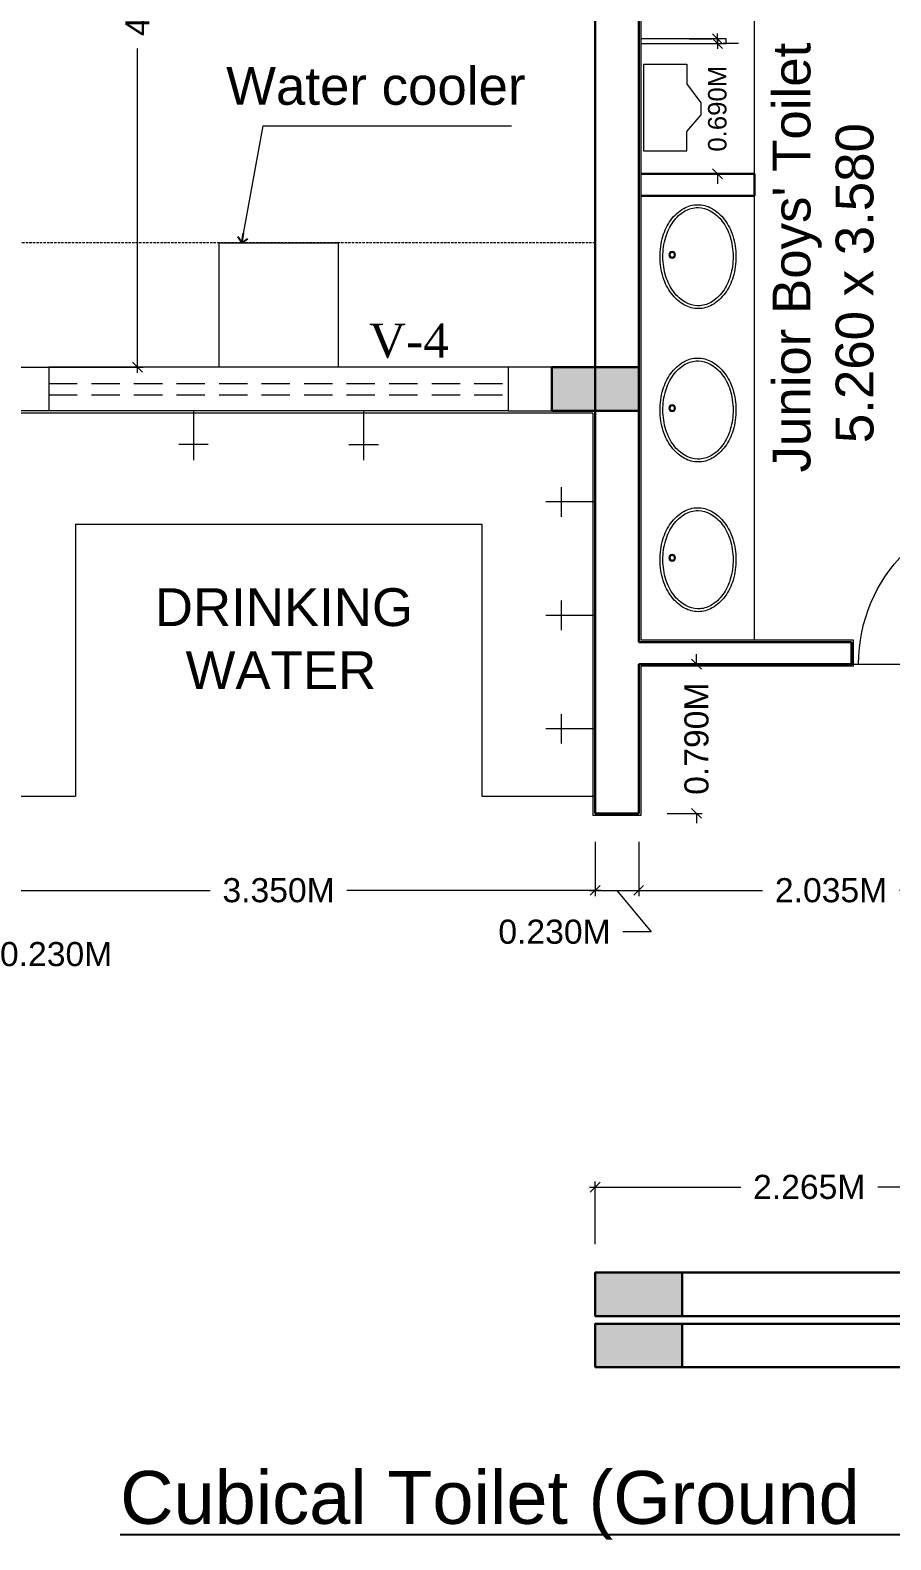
# Model space of a CAD drawing. Header units: metres. Extents: x 1545540 to 2027037, y 435419 to 693806.
# Drawn here: x 1613527 to 1618080, y 471890 to 479877 of the extents above; entities that cross this region are included whole.
import ezdxf

# ---------------------------------------------------------------- set-up
doc = ezdxf.new("R2010")
doc.units = ezdxf.units.M
doc.header["$LTSCALE"] = 1000
doc.header["$PDMODE"] = 35
doc.linetypes.add('DASHED', pattern=[0.75, 0.5, -0.25])
doc.linetypes.add('DASHED2', pattern=[0.375, 0.25, -0.125])
doc.layers.get('Defpoints').update_dxf_attribs({"lineweight": 18})
for name, color, linetype, lineweight in [('- WALL', 7, 'Continuous', 30), ('Col-Hatch', 9, 'Continuous', 13), ('coloum hatch', 254, 'Continuous', 9), ('Column', 252, 'Continuous', 30), ('Door', 54, 'Continuous', 13), ('Fixture', 44, 'Continuous', 9), ('PLASTER', 144, 'Continuous', 13), ('Projection', 252, 'DASHED2', 18), ('Text-2', 122, 'Continuous', 25), ('Ventilator', 6, 'DASHED', 18), ('Window-Wall', 7, 'Continuous', 18)]:
    doc.layers.add(name, color=color, linetype=linetype, lineweight=lineweight)
doc.layers.add('dimen', color=1, linetype='Continuous')
doc.layers.add('text', color=7, linetype='Continuous')
doc.styles.add('dim-stylus bt', font='arial.ttf')
doc.styles.add('L120', font='simplex.shx', dxfattribs={"height": 1})
doc.styles.add('style1', font='')
doc.styles.get('style1').set_extended_font_data('Century Gothic')
doc.dimstyles.new('1      100 (big)', dxfattribs={"dimscale": 75, "dimtxt": 5, "dimasz": 3.5, "dimexe": 1.5, "dimexo": 2, "dimgap": 1, "dimtad": 0, "dimdec": 3, "dimlfac": 0.001, "dimzin": 0, "dimdsep": 46, "dimtxsty": 'dim-stylus bt', "dimblk": 'OBLIQUE', "dimcen": 0, "dimdle": 0.6, "dimclrd": 256, "dimclre": 7, "dimclrt": 256, "dimadec": 0, "dimazin": 0, "dimtfac": 0.7, "dimtdec": 3, "dimtofl": 0, "dimtmove": 1, "dimatfit": 3, "dimldrblk": 'OPEN90', "dimfxl": 0, "dimtolj": 1, "dimtzin": 0, "dimlwd": 15, "dimlwe": 15, "dimarcsym": 0})

# ---------------------------------------------------------------- blocks, each defined once
blk = doc.blocks.new('CC')
at = {"layer": 'Col-Hatch', "ltscale": 0.05}
blk.add_hatch(color=256, dxfattribs=at).paths.add_polyline_path([(4078.606, 341.3281), (4078.606, 341.0981), (4079.066, 341.0981), (4079.066, 341.3281)])
at = {"layer": 'Column'}
blk.add_lwpolyline([(4078.606, 341.3281), (4079.066, 341.3281), (4079.066, 341.0981), (4078.606, 341.0981)], close=True, dxfattribs=at)
blk = doc.blocks.new('RSA BASIN 2')
for points in [[(10.67, -8.12, 0.12976), (9.97, -5.22, 0.106426), (7.61, -2.47, 0.084431), (4.27, -0.72, 0.073534), (0, 0, 0.073534), (-4.29, -0.55, 0.084431), (-7.7, -2.16, 0.106426), (-10.17, -4.82, 0.12976), (-10.98, -7.69, 0.12976), (-10.28, -10.59, 0.106426), (-7.92, -13.34, 0.084431), (-4.58, -15.09, 0.073534), (-0.31, -15.81, 0.073534), (3.98, -15.26, 0.084431), (7.39, -13.64, 0.106426), (9.85, -10.99, 0.12976)], [(10.08, -7.9, 0.119977), (9.45, -5.5, 0.106426), (7.25, -2.94, 0.084431), (4.08, -1.28, 0.073534), (-0.01, -0.59, 0.073534), (-4.13, -1.12, 0.084431), (-7.36, -2.65, 0.106426), (-9.66, -5.12, 0.12976), (-10.39, -7.7, 0.009633), (-10.39, -7.9, 0.119977), (-9.76, -10.31, 0.106426), (-7.57, -12.87, 0.084431), (-4.4, -14.53, 0.073534), (-0.3, -15.22, 0.073534), (3.82, -14.69, 0.084431), (7.05, -13.16, 0.106426), (9.35, -10.69, 0.12976), (10.08, -8.11, 0.009633)]]:
    blk.add_lwpolyline(points, format="xyb", close=True)
for radius in [0.7, 0.479]:
    blk.add_circle((-0.47, -2.53), radius)
blk = doc.blocks.new('Urinal 1')
for p, q in [((0, 9), (9, 9)), ((0, 9), (0, -9)), ((9, 9), (9, 5)), ((12, 1), (9, 5)), ((12, -1.5), (12, 1)), ((9, -5), (12, -1.5)), ((9, -9), (9, -5)), ((0, -9), (9, -9))]:
    blk.add_line(p, q)
blk = doc.blocks.new('RH 1200')
for p, q in [((20.99, 0), (20.99, 43.31)), ((21.65, 0), (21.65, 43.31)), ((21.65, 0), (20.99, 0))]:
    blk.add_line(p, q)
at = {"extrusion": (0, 0, -1)}
blk.add_ellipse((21.65, 0), major_axis=(-30.62, 30.62), ratio=1, start_param=5.497787, end_param=7.068583, dxfattribs=at)
blk = doc.blocks.new('HJK')
at = {"layer": 'Door', "ltscale": 20}
blk.add_line((3658.2334, -481.1198), (3658.9084, -481.1198), dxfattribs=at)
at = {"layer": 'Door', "ltscale": 20, "xscale": 0.014287499999341, "yscale": 0.014287499999341, "zscale": 0.014287499999341, "rotation": 359.999999999943}
blk.add_blockref('RH 1200', (3658.5713, -481.1198), dxfattribs=at)
blk = doc.blocks.new('_Oblique')
at = {"color": 0, "linetype": 'ByBlock', "lineweight": -2}
blk.add_line((-0.5, -0.5), (0.5, 0.5), dxfattribs=at)
blk = doc.blocks.new('*D1160')
at = {"layer": 'Defpoints', "color": 0, "transparency": 16777216}
for p in [(1617128, 480521.9), (1617162.2, 480521.9), (1617162.2, 479831.9)]:
    blk.add_point(p, dxfattribs=at)
at = {"layer": 'dimen', "lineweight": 15, "transparency": 16777216}
for p, q in [((1617162.2, 480521.9), (1617162.2, 480574.4)), ((1617162.2, 479831.9), (1617162.2, 479779.4))]:
    blk.add_line(p, q, dxfattribs=at)
at = {"layer": 'dimen', "color": 7, "lineweight": 15, "transparency": 16777216}
for p, q in [((1617278, 480521.9), (1617192.2, 480521.9)), ((1617012.2, 479831.9), (1617132.2, 479831.9))]:
    blk.add_line(p, q, dxfattribs=at)
at = {"layer": 'dimen', "lineweight": 15, "transparency": 16777216, "xscale": 52.5, "yscale": 52.5, "zscale": 52.5}
for p, rotation in [((1617162.2, 480521.9), 270), ((1617162.2, 479831.9), 90)]:
    blk.add_blockref('_Oblique', p, dxfattribs=dict(at, rotation=rotation))
at = {"layer": 'dimen', "transparency": 16777216, "insert": (1617162.2, 480176.9), "char_height": 97.5, "attachment_point": 5, "rotation": 90, "style": 'dim-stylus bt'}
blk.add_mtext('\\A1;0.690M', dxfattribs=at)
blk = doc.blocks.new('_Open90')
at = {"color": 0, "linetype": 'ByBlock', "lineweight": -2}
for p, q in [((0, 0), (-1, 0)), ((-0.5, 0.5), (0, 0)), ((0, 0), (-0.5, -0.5))]:
    blk.add_line(p, q, dxfattribs=at)
blk = doc.blocks.new('*D1163')
at = {"layer": 'Defpoints', "color": 0, "transparency": 16777216}
for p in [(1617123.8, 479806.9), (1617123.8, 479116.9), (1617162.2, 479116.9)]:
    blk.add_point(p, dxfattribs=at)
at = {"layer": 'dimen', "lineweight": 15, "transparency": 16777216}
for p, q in [((1617162.2, 479806.9), (1617162.2, 479859.4)), ((1617162.2, 479116.9), (1617162.2, 479064.4))]:
    blk.add_line(p, q, dxfattribs=at)
at = {"layer": 'dimen', "color": 7, "lineweight": 15, "transparency": 16777216}
for p, q in [((1617273.8, 479806.9), (1617192.2, 479806.9)), ((1617273.8, 479116.9), (1617192.2, 479116.9))]:
    blk.add_line(p, q, dxfattribs=at)
at = {"layer": 'dimen', "lineweight": 15, "transparency": 16777216, "xscale": 52.5, "yscale": 52.5, "zscale": 52.5}
for p, rotation in [((1617162.2, 479806.9), 270), ((1617162.2, 479116.9), 90)]:
    blk.add_blockref('_Oblique', p, dxfattribs=dict(at, rotation=rotation))
at = {"layer": 'dimen', "transparency": 16777216, "insert": (1617162.2, 479461.9), "char_height": 97.5, "attachment_point": 5, "rotation": 90, "style": 'dim-stylus bt'}
blk.add_mtext('\\A1;0.690M', dxfattribs=at)
blk = doc.blocks.new('*D1211')
at = {"layer": 'Defpoints', "color": 0, "transparency": 16777216}
for p in [(1612935.8, 475733.9), (1613165.8, 475733.9), (1612935.8, 475326.5)]:
    blk.add_point(p, dxfattribs=at)
at = {"layer": 'dimen', "color": 7, "lineweight": 15, "transparency": 16777216}
for p, q in [((1612935.8, 475583.9), (1612935.8, 475296.5)), ((1613165.8, 475583.9), (1613165.8, 475296.5))]:
    blk.add_line(p, q, dxfattribs=at)
at = {"layer": 'dimen', "lineweight": 15, "transparency": 16777216}
for p, q in [((1613195.8, 475326.5), (1612905.8, 475326.5)), ((1613050.8, 475326.5), (1613152.2, 474988.6)), ((1613152.2, 474988.6), (1613302.2, 474988.6))]:
    blk.add_line(p, q, dxfattribs=at)
at = {"layer": 'dimen', "lineweight": 15, "transparency": 16777216, "xscale": 52.5, "yscale": 52.5, "zscale": 52.5, "rotation": 180}
blk.add_blockref('_Oblique', (1612935.8, 475326.5), dxfattribs=at)
at = {"layer": 'dimen', "lineweight": 15, "transparency": 16777216, "xscale": 52.5, "yscale": 52.5, "zscale": 52.5}
blk.add_blockref('_Oblique', (1613165.8, 475326.5), dxfattribs=at)
at = {"layer": 'dimen', "transparency": 16777216, "insert": (1613663.8, 474988.6), "char_height": 127.5, "attachment_point": 5, "style": 'dim-stylus bt'}
blk.add_mtext('\\A1;0.230M', dxfattribs=at)
blk = doc.blocks.new('*D1212')
at = {"layer": 'Defpoints', "color": 0, "transparency": 16777216}
for p in [(1613165.8, 475733.9), (1616515.8, 475733.9), (1616515.8, 475326.5)]:
    blk.add_point(p, dxfattribs=at)
at = {"layer": 'dimen', "color": 7, "lineweight": 15, "transparency": 16777216}
for p, q in [((1613165.8, 475583.9), (1613165.8, 475296.5)), ((1616515.8, 475583.9), (1616515.8, 475296.5))]:
    blk.add_line(p, q, dxfattribs=at)
at = {"layer": 'dimen', "lineweight": 15, "transparency": 16777216}
for p, q in [((1613135.8, 475326.5), (1614479.2, 475326.5)), ((1616545.8, 475326.5), (1615202.3, 475326.5))]:
    blk.add_line(p, q, dxfattribs=at)
at = {"layer": 'dimen', "lineweight": 15, "transparency": 16777216, "xscale": 52.5, "yscale": 52.5, "zscale": 52.5, "rotation": 180}
blk.add_blockref('_Oblique', (1613165.8, 475326.5), dxfattribs=at)
at = {"layer": 'dimen', "lineweight": 15, "transparency": 16777216, "xscale": 52.5, "yscale": 52.5, "zscale": 52.5}
blk.add_blockref('_Oblique', (1616515.8, 475326.5), dxfattribs=at)
at = {"layer": 'dimen', "transparency": 16777216, "insert": (1614840.8, 475326.5), "char_height": 127.5, "attachment_point": 5, "style": 'dim-stylus bt'}
blk.add_mtext('\\A1;3.350M', dxfattribs=at)
blk = doc.blocks.new('*D1213')
at = {"layer": 'Defpoints', "color": 0, "transparency": 16777216}
for p in [(1616515.8, 475733.9), (1616745.8, 475733.9), (1616745.8, 475326.5)]:
    blk.add_point(p, dxfattribs=at)
at = {"layer": 'dimen', "color": 7, "lineweight": 15, "transparency": 16777216}
for p, q in [((1616515.8, 475583.9), (1616515.8, 475296.5)), ((1616745.8, 475583.9), (1616745.8, 475296.5))]:
    blk.add_line(p, q, dxfattribs=at)
at = {"layer": 'dimen', "lineweight": 15, "transparency": 16777216}
for p, q in [((1616485.8, 475326.5), (1616775.8, 475326.5)), ((1616630.8, 475326.5), (1616812, 475107)), ((1616812, 475107), (1616662, 475107))]:
    blk.add_line(p, q, dxfattribs=at)
at = {"layer": 'dimen', "lineweight": 15, "transparency": 16777216, "xscale": 52.5, "yscale": 52.5, "zscale": 52.5, "rotation": 180}
blk.add_blockref('_Oblique', (1616515.8, 475326.5), dxfattribs=at)
at = {"layer": 'dimen', "lineweight": 15, "transparency": 16777216, "xscale": 52.5, "yscale": 52.5, "zscale": 52.5}
blk.add_blockref('_Oblique', (1616745.8, 475326.5), dxfattribs=at)
at = {"layer": 'dimen', "transparency": 16777216, "insert": (1616300.4, 475107), "char_height": 127.5, "attachment_point": 5, "style": 'dim-stylus bt'}
blk.add_mtext('\\A1;0.230M', dxfattribs=at)
blk = doc.blocks.new('*D1214')
at = {"layer": 'Defpoints', "color": 0, "transparency": 16777216}
for p in [(1616745.8, 475733.9), (1618781.3, 475733.9), (1618781.3, 475326.5)]:
    blk.add_point(p, dxfattribs=at)
at = {"layer": 'dimen', "color": 7, "lineweight": 15, "transparency": 16777216}
for p, q in [((1616745.8, 475583.9), (1616745.8, 475296.5)), ((1618781.3, 475583.9), (1618781.3, 475296.5))]:
    blk.add_line(p, q, dxfattribs=at)
at = {"layer": 'dimen', "lineweight": 15, "transparency": 16777216}
for p, q in [((1616715.8, 475326.5), (1617400.8, 475326.5)), ((1618811.3, 475326.5), (1618126.2, 475326.5))]:
    blk.add_line(p, q, dxfattribs=at)
at = {"layer": 'dimen', "lineweight": 15, "transparency": 16777216, "xscale": 52.5, "yscale": 52.5, "zscale": 52.5, "rotation": 180}
blk.add_blockref('_Oblique', (1616745.8, 475326.5), dxfattribs=at)
at = {"layer": 'dimen', "lineweight": 15, "transparency": 16777216, "xscale": 52.5, "yscale": 52.5, "zscale": 52.5}
blk.add_blockref('_Oblique', (1618781.3, 475326.5), dxfattribs=at)
at = {"layer": 'dimen', "transparency": 16777216, "insert": (1617763.5, 475326.5), "char_height": 127.5, "attachment_point": 5, "style": 'dim-stylus bt'}
blk.add_mtext('\\A1;2.035M', dxfattribs=at)
blk = doc.blocks.new('*D1245')
at = {"layer": 'Defpoints', "color": 0, "transparency": 16777216}
for p in [(1612935.8, 482193.9), (1612935.8, 478093.9), (1614094.6, 478093.9)]:
    blk.add_point(p, dxfattribs=at)
at = {"layer": 'dimen', "color": 7, "lineweight": 15, "transparency": 16777216}
for p, q in [((1613085.8, 482193.9), (1614124.6, 482193.9)), ((1613085.8, 478093.9), (1614124.6, 478093.9))]:
    blk.add_line(p, q, dxfattribs=at)
at = {"layer": 'dimen', "lineweight": 15, "transparency": 16777216}
for p, q in [((1614094.6, 482223.9), (1614094.6, 480508.1)), ((1614094.6, 478063.9), (1614094.6, 479779.7))]:
    blk.add_line(p, q, dxfattribs=at)
at = {"layer": 'dimen', "lineweight": 15, "transparency": 16777216, "xscale": 52.5, "yscale": 52.5, "zscale": 52.5}
for p, rotation in [((1614094.6, 482193.9), 90), ((1614094.6, 478093.9), 270)]:
    blk.add_blockref('_Oblique', p, dxfattribs=dict(at, rotation=rotation))
at = {"layer": 'dimen', "transparency": 16777216, "insert": (1614094.6, 480143.9), "char_height": 127.5, "attachment_point": 5, "rotation": 90, "style": 'dim-stylus bt'}
blk.add_mtext('\\A1;4.100M', dxfattribs=at)
blk = doc.blocks.new('*D1246')
at = {"layer": 'Defpoints', "color": 0, "transparency": 16777216}
for p in [(1616515.8, 473756.8), (1616515.8, 473303.9), (1618780.8, 473303.9)]:
    blk.add_point(p, dxfattribs=at)
at = {"layer": 'dimen', "color": 7, "lineweight": 15, "transparency": 16777216}
for p, q in [((1616515.8, 473453.9), (1616515.8, 473786.8)), ((1618780.8, 473453.9), (1618780.8, 473786.8))]:
    blk.add_line(p, q, dxfattribs=at)
at = {"layer": 'dimen', "lineweight": 15, "transparency": 16777216}
for p, q in [((1616485.8, 473756.8), (1617285.6, 473756.8)), ((1618810.8, 473756.8), (1618011, 473756.8))]:
    blk.add_line(p, q, dxfattribs=at)
at = {"layer": 'dimen', "lineweight": 15, "transparency": 16777216, "xscale": 52.5, "yscale": 52.5, "zscale": 52.5}
for p, rotation in [((1616515.8, 473756.8), 179.9999999059853), ((1618780.8, 473756.8), 359.9999999059854)]:
    blk.add_blockref('_Oblique', p, dxfattribs=dict(at, rotation=rotation))
at = {"layer": 'dimen', "transparency": 16777216, "insert": (1617648.3, 473756.8), "char_height": 127.5, "attachment_point": 5, "rotation": 360, "style": 'dim-stylus bt'}
blk.add_mtext('\\A1;2.265M', dxfattribs=at)
blk = doc.blocks.new('*D1247')
at = {"layer": 'Defpoints', "color": 0, "transparency": 16777216}
for p in [(1616745.8, 476523.9), (1617052.2, 476523.9), (1616745.8, 475733.9)]:
    blk.add_point(p, dxfattribs=at)
at = {"layer": 'dimen', "color": 7, "lineweight": 15, "transparency": 16777216}
for p, q in [((1616895.8, 476523.9), (1617082.2, 476523.9)), ((1616895.8, 475733.9), (1617082.2, 475733.9))]:
    blk.add_line(p, q, dxfattribs=at)
at = {"layer": 'dimen', "lineweight": 15, "transparency": 16777216}
for p, q in [((1617052.2, 476523.9), (1617052.2, 476576.4)), ((1617052.2, 475733.9), (1617052.2, 475681.4))]:
    blk.add_line(p, q, dxfattribs=at)
at = {"layer": 'dimen', "lineweight": 15, "transparency": 16777216, "xscale": 52.5, "yscale": 52.5, "zscale": 52.5}
for p, rotation in [((1617052.2, 476523.9), 270), ((1617052.2, 475733.9), 90)]:
    blk.add_blockref('_Oblique', p, dxfattribs=dict(at, rotation=rotation))
at = {"layer": 'dimen', "transparency": 16777216, "insert": (1617052.2, 476128.9), "char_height": 127.5, "attachment_point": 5, "rotation": 90, "style": 'dim-stylus bt'}
blk.add_mtext('\\A1;0.790M', dxfattribs=at)

msp = doc.modelspace()

# ---------------------------------------------------------------- linework, layer by layer
at = {"layer": '- WALL'}
for p, q in [((1616515.7749, 481963.8995), (1616515.7749, 475733.8995)), ((1616745.7749, 481963.8995), (1616745.7749, 476638.8996)), ((1616757.7749, 479116.692), (1617357.7749, 479116.692)), ((1617357.7749, 479001.692), (1617357.7749, 479116.8995)), ((1616757.7749, 479001.692), (1617357.7749, 479001.692)), ((1617871.1818, 476638.8996), (1616745.7748, 476638.8996)), ((1617871.1818, 476523.8996), (1617871.1818, 476638.8996)), ((1617871.1818, 476523.8996), (1616745.7748, 476523.8996)), ((1616745.7749, 476523.8996), (1616745.7749, 475733.8995)), ((1616745.7749, 475733.8995), (1616515.7749, 475733.8995)), ((1620630.7749, 473033.8995), (1616745.7749, 473033.8995)), ((1622745.7749, 472803.8995), (1616745.7749, 472803.8995))]:
    msp.add_line(p, q, dxfattribs=at)
at = {"layer": '- WALL', "ltscale": 0.05}
for p, q in [((1616745.7749, 473303.8995), (1619010.7743, 473303.8995)), ((1616745.7749, 473073.8995), (1619010.7743, 473073.8995))]:
    msp.add_line(p, q, dxfattribs=at)
at = {"layer": 'Fixture'}
for p, q in [((1617357.7749, 479116.8995), (1617357.7749, 481963.8995)), ((1617357.7749, 476650.8996), (1617357.7749, 479001.692)), ((1614390.7749, 477863.8995), (1614390.7749, 477602.1352)), ((1615290.7749, 477863.8995), (1615290.7749, 477602.1352)), ((1614468.8559, 477685.2808), (1614312.6938, 477685.2808)), ((1615212.6938, 477685.2808), (1615368.8559, 477685.2808)), ((1616337.1562, 477303.3184), (1616337.1562, 477459.4806)), ((1616515.7749, 477381.3995), (1616254.0105, 477381.3995)), ((1613765.7749, 477263.8995), (1613765.7749, 475825.2983)), ((1613765.7749, 477263.8995), (1615915.7749, 477263.8995)), ((1615915.7749, 477263.8995), (1615915.7749, 475825.2983)), ((1616337.1562, 476703.3184), (1616337.1562, 476859.4806)), ((1616515.7749, 476781.3995), (1616254.0105, 476781.3995)), ((1616515.7749, 476181.3995), (1616254.0105, 476181.3995)), ((1616337.1562, 476103.3184), (1616337.1562, 476259.4806)), ((1613165.7749, 475825.2983), (1613765.7749, 475825.2983)), ((1615915.7749, 475825.2983), (1616515.7749, 475825.2983))]:
    msp.add_line(p, q, dxfattribs=at)
for points in [[(1617207.7749, 479831.8995), (1616757.7749, 479831.8995), (1616757.7749, 479806.8995), (1617207.7749, 479806.8995)], [(1614526.0153, 478752.7762), (1615155.5344, 478752.7762), (1615155.5344, 478093.8995), (1614526.0153, 478093.8995)]]:
    msp.add_lwpolyline(points, close=True, dxfattribs=at)
at = {"layer": 'PLASTER', "ltscale": 0.05}
for p, q in [((1616757.7749, 481951.8995), (1616757.7749, 476650.8996)), ((1616503.7749, 477851.8995), (1613177.7748, 477851.8995)), ((1616503.7749, 477851.8995), (1616503.7749, 475721.8995)), ((1617883.1818, 476650.8996), (1616757.7749, 476650.8996)), ((1617883.1818, 476511.8996), (1617883.1818, 476650.8996)), ((1616757.7749, 476511.8996), (1616757.7749, 475721.8995)), ((1617883.1818, 476511.8996), (1616757.7749, 476511.8996)), ((1616757.7749, 475721.8995), (1616503.7749, 475721.8995))]:
    msp.add_line(p, q, dxfattribs=at)
at = {"layer": 'Projection', "ltscale": 0.05}
msp.add_line((1616515.7749, 478752.7762), (1613165.7748, 478752.7762), dxfattribs=at)
at = {"layer": 'Ventilator', "ltscale": 0.3}
for p, q in [((1613625.7748, 478008.8418), (1616055.7749, 478008.8418)), ((1613625.7748, 477948.9573), (1616055.7749, 477948.9573))]:
    msp.add_line(p, q, dxfattribs=at)
at = {"layer": 'Window-Wall'}
for p, q in [((1616055.7749, 478093.8995), (1613625.7748, 478093.8995)), ((1616055.7749, 477863.8995), (1613625.7749, 477863.8995))]:
    msp.add_line(p, q, dxfattribs=at)
msp.add_lwpolyline([(1613395.7748, 478093.8995), (1613395.7748, 478093.8995), (1613625.7748, 478093.8995), (1613625.7748, 477863.8995), (1613395.7748, 477863.8995)], dxfattribs=at)
msp.add_lwpolyline([(1616285.7749, 477863.8995), (1616285.7749, 478093.8995), (1616055.7749, 478093.8995), (1616055.7749, 477863.8995)], close=True, dxfattribs=at)

# ---------------------------------------------------------------- block references
at = {"layer": 'coloum hatch', "ltscale": 0.05, "xscale": -999.9999998279078, "yscale": 999.9999998279078, "zscale": 999.9999998279078}
for p in [(5695351.794, 136765.7907), (5695581.794, 131975.7907), (5695581.794, 131705.7907)]:
    msp.add_blockref('CC', p, dxfattribs=at)
at = {"layer": 'Door', "xscale": 1348.148147915624, "yscale": 1348.148147915624, "zscale": 1348.148147915624}
msp.add_blockref('HJK', (-3313969.8208, 1125144.6644), dxfattribs=at)
at = {"layer": 'Fixture', "xscale": 25.39999999061718, "yscale": 25.39999999061718, "zscale": 25.39999999061718}
msp.add_blockref('Urinal 1', (1616771.9258, 479468.2495), dxfattribs=at)
at = {"layer": 'Fixture', "xscale": -25.39999999146533, "yscale": 25.39999999061718, "zscale": 25.39999999125772, "rotation": 89.25539804738914}
for p in [(1616858.8469, 478677.9433), (1616858.8469, 477866.5784), (1616858.8469, 477074.6266)]:
    msp.add_blockref('RSA BASIN 2', p, dxfattribs=at)

# ---------------------------------------------------------------- texts
at = {"layer": 'text', "insert": (1617454.4582, 477537.5113), "char_height": 200, "width": 4322.064043, "attachment_point": 1, "rotation": 90, "style": 'L120'}
msp.add_mtext("{\\fArial|b0|i0|c0|p34;Junior Boys' Toilet\\P  5.260 x 3.580}", dxfattribs=at)
at = {"layer": 'text', "attachment_point": 1}
for s, insert, char_height, width, style in [('{\\fArial|b0|i0|c0|p34;Water cooler}', (1614563.3185, 479682.7012), 200, 4322.064043, 'L120'), ('\\pi1497.5;{\\fArial|b0|i0|c0|p34;DRINKING \\P\\pi1660.1;WATER}', (1612688.5692, 476924.9714), 200, 4322.064043, 'L120'), ('{\\fArial|b0|i0|c0|p34;\\LCubical Toilet (Ground  Floor Plan)}', (1614002.6555, 472254.7332), 280, 26669.839272, 'style1')]:
    msp.add_mtext(s, dxfattribs=dict(at, insert=insert, char_height=char_height, width=width, style=style))
at = {"layer": 'Text-2', "ltscale": 0.05, "insert": (1615318.771, 478325.3067), "char_height": 180, "width": 6841.77004, "attachment_point": 1, "rotation": 0.00000001, "style": 'L120'}
msp.add_mtext('{\\fTimes New Roman|b0|i0|c0|p18;V-4}', dxfattribs=at)

# ---------------------------------------------------------------- dimensions: what is measured, and where the dimension line sits
at = {"layer": 'dimen'}
for p1, p2, distance, override, picture, middle in [((1612935.7748, 482193.8995), (1612935.7748, 478093.8995), 1158.7771, {"dimtxt": 1.7, "dimasz": 0.7, "dimexe": 0.4, "dimpost": 'M\\X', "dimdle": 0.4}, '*D1245', (1614094.5519, 480143.8995)), ((1617123.7874, 479806.8995), (1617123.7874, 479116.8995), 38.3701, {"dimtxt": 1.3, "dimasz": 0.7, "dimexe": 0.4, "dimpost": 'M\\X', "dimdle": 0.4}, '*D1163', (1617162.1575, 479461.8995)), ((1618780.7743, 473303.8995), (1616515.7749, 473303.8995), -452.8865, {"dimtxt": 1.7, "dimasz": 0.7, "dimexe": 0.4, "dimpost": 'M\\X', "dimdle": 0.4}, '*D1246', (1617648.2746, 473756.7861))]:
    dim = msp.add_aligned_dim(p1=p1, p2=p2, distance=distance, dimstyle='1      100 (big)', override=override, dxfattribs=at)
    dim.commit()
    dim.dimension.update_dxf_attribs({"geometry": picture, "text_midpoint": middle})
for base, p1, p2, override, picture, middle in [((1617162.1575, 480521.8995), (1617162.1575, 479831.8995), (1617127.9541, 480521.8995), {"dimtxt": 1.3, "dimasz": 0.7, "dimexe": 0.4, "dimpost": 'M\\X', "dimdle": 0.4}, '*D1160', (1617162.1575, 480176.8995)), ((1617052.1632, 476523.8996), (1616745.7749, 475733.8995), (1616745.7749, 476523.8996), {"dimtxt": 1.7, "dimasz": 0.7, "dimexe": 0.4, "dimpost": 'M\\X', "dimdle": 0.4}, '*D1247', (1617052.1632, 476128.8995))]:
    dim = msp.add_linear_dim(base=base, p1=p1, p2=p2, angle=90, dimstyle='1      100 (big)', override=override, dxfattribs=at)
    dim.commit()
    dim.dimension.update_dxf_attribs({"geometry": picture, "text_midpoint": middle})
for base, p1, p2, picture, middle in [((1612935.7749, 475326.4977), (1613165.7749, 475733.8995), (1612935.7749, 475733.8995), '*D1211', (1613377.1522, 474988.5731)), ((1616515.7749, 475326.4977), (1613165.7749, 475733.8995), (1616515.7749, 475733.8995), '*D1212', (1614840.7749, 475326.4977)), ((1618781.27485, 475326.49773), (1616745.77486, 475733.89951), (1618781.27485, 475733.89951), '*D1214', (1617763.52486, 475326.49773))]:
    dim = msp.add_linear_dim(base=base, p1=p1, p2=p2, dimstyle='1      100 (big)', override={"dimtxt": 1.7, "dimasz": 0.7, "dimexe": 0.4, "dimpost": 'M\\X', "dimdle": 0.4}, dxfattribs=at)
    dim.commit()
    dim.dimension.update_dxf_attribs({"geometry": picture, "text_midpoint": middle})
dim = msp.add_linear_dim(base=(1616745.7749, 475326.4977), p1=(1616515.7749, 475733.8995), p2=(1616745.7749, 475733.8995), dimstyle='1      100 (big)', override={"dimtxt": 1.7, "dimasz": 0.7, "dimexe": 0.4, "dimpost": 'M\\X', "dimdle": 0.4}, dxfattribs=at)
dim.commit()
dim.dimension.update_dxf_attribs({"geometry": '*D1213', "text_midpoint": (1616587.0195, 475106.9657), "dimtype": 160})

# ---------------------------------------------------------------- leaders
msp.add_leader([(1614645.5488, 478752.7762), (1614760.029, 479372.1415), (1616072.642, 479372.1415)], dimstyle='1      100 (big)', override={"dimtxt": 1.3, "dimasz": 0.7, "dimexe": 0.4, "dimdle": 0.4}, dxfattribs=at)

doc.saveas('drawing.dxf')
